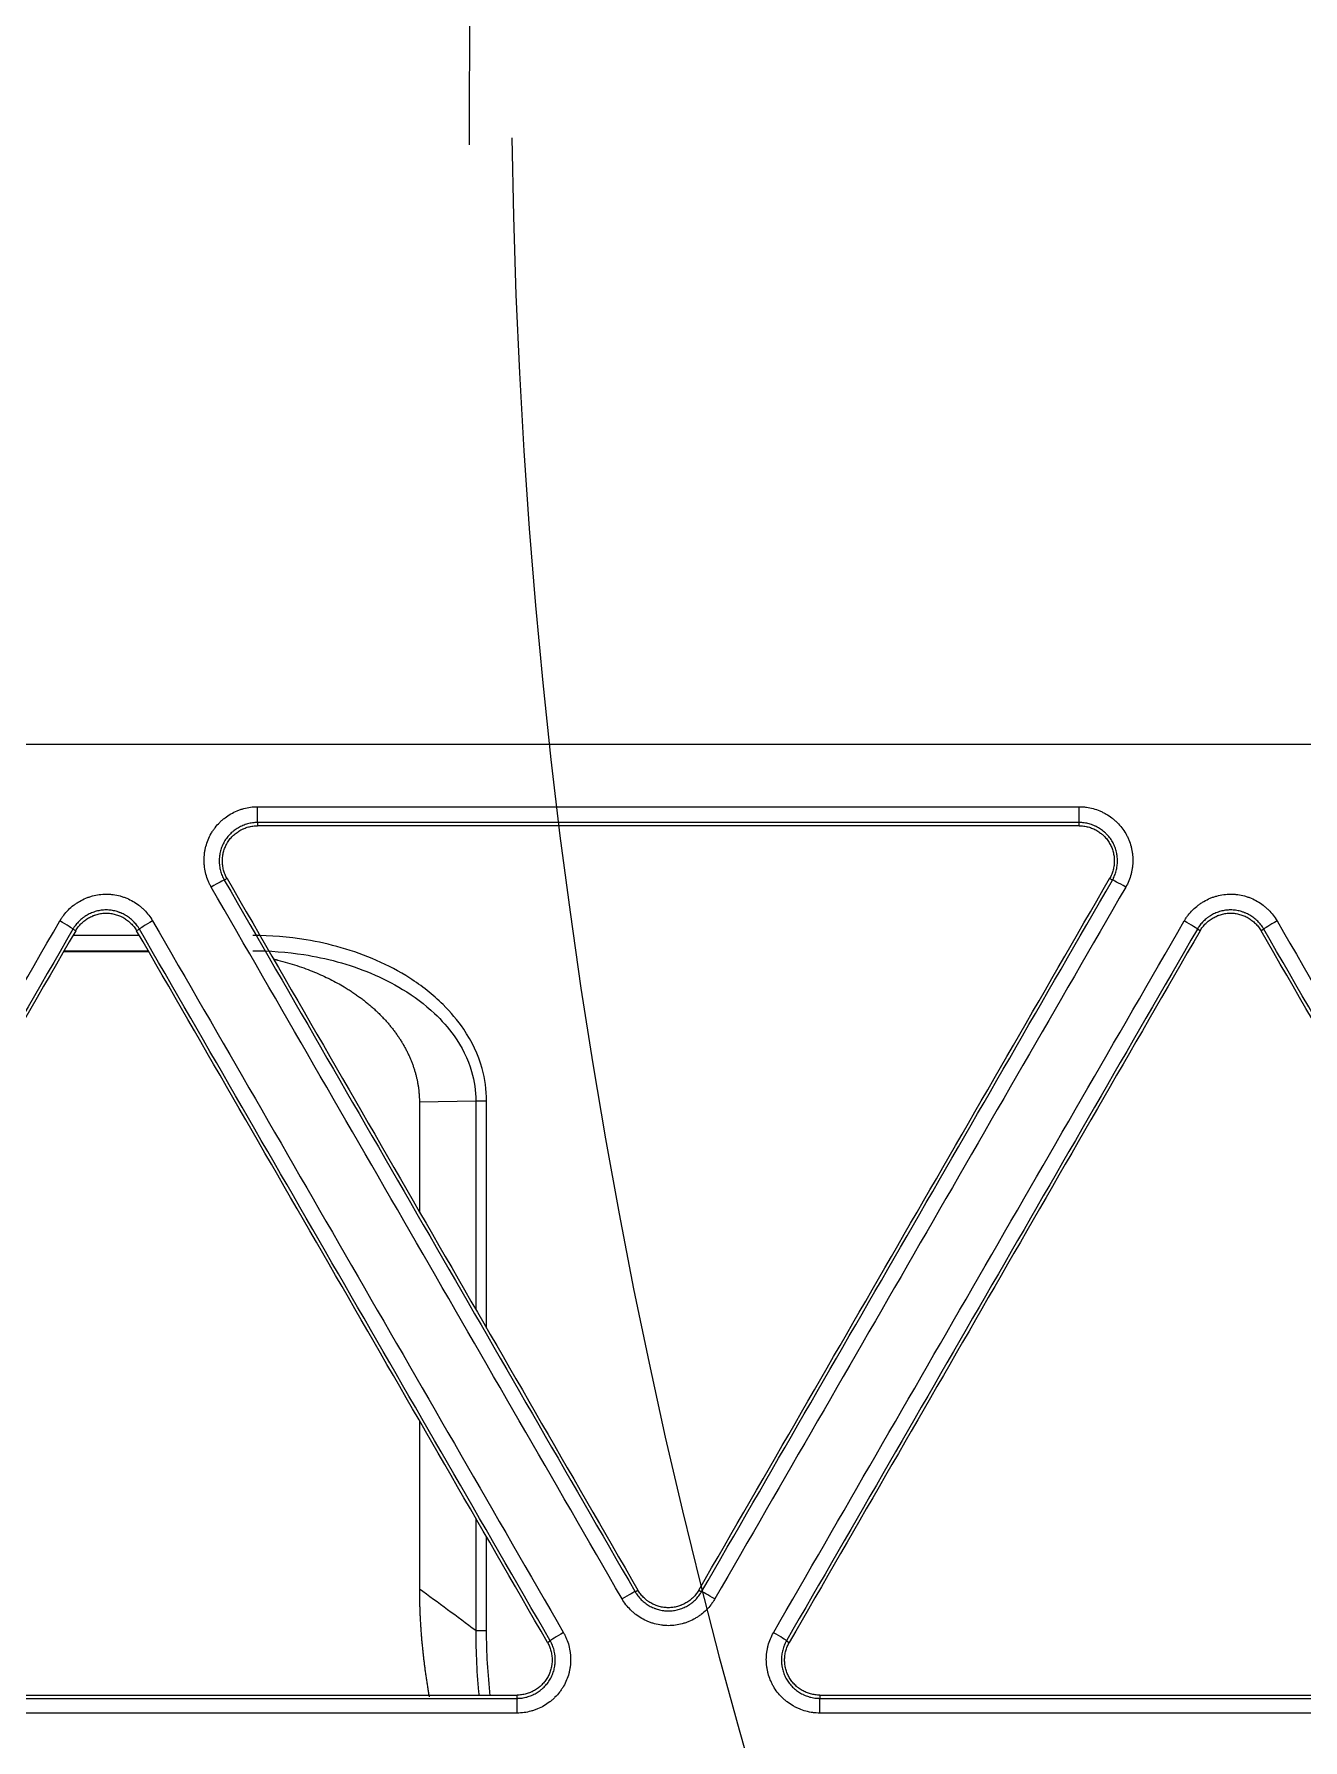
# Model space of a CAD drawing. Header units: inches. Extents: x 405346 to 489838, y -25612 to 14934.
# Drawn here: x 467382 to 467421.5, y 4533.8 to 4586.9 of the extents above; entities that cross this region are included whole.
import ezdxf

# ---------------------------------------------------------------- set-up
doc = ezdxf.new("R2010")
doc.units = ezdxf.units.IN
doc.header["$LTSCALE"] = 200
doc.header["$MEASUREMENT"] = 0
doc.linetypes.add('DH-HID2', pattern=[1.2, 0.8, -0.4])
doc.layers.add('FU-FURM', color=251, linetype='DH-HID2')
doc.layers.add('SS-EQ', color=2, linetype='Continuous', lineweight=20)

# ---------------------------------------------------------------- blocks, each defined once
blk = doc.blocks.new('FLLLL')
at = {"layer": 'FU-FURM'}
blk.add_line((467443.12, 4039.888), (467443.054, 3986.796), dxfattribs=at)
for centre, radius, start, end in [((467638.62, 3989.606), 194.252, 180.76696, 268.64347), ((467631.305, 3983.29), 213.601, 180.767, 268.64329)]:
    blk.add_arc(centre, radius, start, end, dxfattribs=at)
blk = doc.blocks.new('4way무풍')
at = {"layer": 'SS-EQ'}
for p, q in [((144.698, 240.938), (144.698, 240.839)), ((170.273, 240.839), (170.273, 240.938)), ((143.75, 239.197), (143.664, 239.147)), ((171.307, 239.147), (171.221, 239.197)), ((141.019, 237.423), (138.952, 237.423)), ((139.039, 237.572), (138.953, 237.622)), ((141.021, 237.621), (140.935, 237.572)), ((174.036, 237.572), (173.95, 237.622)), ((176.018, 237.621), (175.932, 237.572)), ((138.663, 236.924), (141.305, 236.924)), ((138.679, 236.949), (141.294, 236.949)), ((149.736, 232.244), (151.493, 232.274)), ((149.736, 232.244), (149.736, 228.829)), ((151.493, 232.274), (151.493, 225.787)), ((151.493, 232.274), (151.828, 232.274)), ((151.828, 225.206), (151.828, 232.274)), ((149.736, 222.328), (149.736, 217.084)), ((151.493, 219.285), (151.493, 215.789)), ((151.828, 215.789), (151.828, 218.705)), ((156.451, 216.999), (156.538, 217.049)), ((158.433, 217.049), (158.52, 216.999)), ((151.493, 215.789), (151.828, 215.789)), ((153.722, 215.423), (153.808, 215.473)), ((161.162, 215.473), (161.249, 215.423)), ((152.775, 213.681), (152.775, 213.782)), ((162.197, 213.782), (162.197, 213.681))]:
    blk.add_line(p, q, dxfattribs=at)
for centre, major_axis, ratio, start_param, end_param in [((144.698, 241.412), (0, 0.474), 0.004921, 3.176422, 4.754491), ((170.273, 241.412), (0, 0.474), 0.006387, 3.176646, 4.752552), ((143.254, 238.91), (-0.41, -0.237), 0.033323, 3.176519, 4.687371), ((171.717, 238.91), (-0.41, 0.237), 0.037248, 4.726163, 6.248254), ((138.543, 237.858), (-0.41, 0.237), 0.038208, 3.176525, 4.728868), ((141.431, 237.858), (-0.41, -0.237), 0.033145, 4.687505, 6.24826), ((173.539, 237.858), (-0.41, 0.237), 0.036895, 3.176523, 4.72571), ((176.428, 237.858), (0.41, 0.237), 0.029661, 1.545471, 3.106671), ((156.041, 216.762), (0.41, 0.237), 0.02522, 0.034918, 1.547441), ((158.93, 216.762), (-0.41, 0.237), 0.032705, 4.722211, 6.24826), ((154.219, 215.71), (-0.41, -0.237), 0.025127, 4.689136, 6.248268), ((160.752, 215.71), (-0.41, 0.237), 0.032405, 3.176518, 4.721748), ((152.774, 213.208), (0, 0.474), 0.007704, 4.745196, 6.248278), ((162.196, 213.208), (0, 0.474), 0.008478, 4.744254, 6.248277)]:
    blk.add_ellipse(centre, major_axis=major_axis, ratio=ratio, start_param=start_param, end_param=end_param, dxfattribs=at)
for points, knots in [([(0.032, 346.294), (6.969, 346.294), (13.906, 346.294), (27.78, 346.294), (34.717, 346.294), (55.528, 346.294), (69.403, 346.294), (97.151, 346.294), (111.025, 346.294), (138.774, 346.294), (152.648, 346.294), (180.396, 346.294), (194.27, 346.294), (215.082, 346.294), (222.019, 346.294), (235.893, 346.294), (242.83, 346.293), (253.236, 346.293), (256.704, 346.293), (263.641, 346.293), (267.11, 346.293), (272.313, 346.294), (274.047, 346.294), (276.648, 346.294), (277.516, 346.294), (279.25, 346.293), (280.117, 346.293), (281.418, 346.292), (281.851, 346.292), (282.718, 346.292), (283.152, 346.292), (283.802, 346.293), (284.019, 346.293), (284.453, 346.293), (284.669, 346.294), (285.103, 346.293), (285.32, 346.293), (285.753, 346.29), (285.97, 346.288), (286.62, 346.277), (287.054, 346.265), (287.92, 346.231), (288.353, 346.21), (289.653, 346.132), (290.519, 346.062), (291.818, 345.929), (292.25, 345.88), (292.899, 345.799), (293.116, 345.771), (293.548, 345.712), (294.627, 345.561), (295.697, 345.381), (298.249, 344.897), (299.929, 344.504), (302.417, 343.81), (304.065, 343.312), (305.692, 342.745), (308.116, 341.843), (309.711, 341.171), (311.481, 340.335), (311.677, 340.241), (312.069, 340.051), (312.265, 339.955), (312.851, 339.663), (313.238, 339.464), (314.393, 338.857), (315.91, 338.017), (317.385, 337.118), (318.837, 336.19), (319.553, 335.711), (320.962, 334.724), (322.351, 333.707), (324.369, 332.094), (326.323, 330.393), (327.582, 329.199), (328.355, 328.434), (328.586, 328.204), (328.815, 327.97), (328.968, 327.815), (329.044, 327.736), (329.423, 327.345), (329.723, 327.029), (330.61, 326.072), (331.762, 324.776), (333.399, 322.77), (334.43, 321.391), (335.932, 319.291), (336.873, 317.85), (338.196, 315.627), (339.047, 314.124), (339.838, 312.579), (340.313, 311.601), (340.454, 311.306), (340.593, 311.01), (340.685, 310.812), (340.731, 310.713), (340.958, 310.218), (341.136, 309.82), (341.654, 308.624), (342.309, 307.019), (343.186, 304.582), (343.7, 302.939), (344.419, 300.459), (344.828, 298.787), (345.336, 296.251), (345.487, 295.4), (345.755, 293.69), (345.871, 292.83), (345.994, 291.749), (346.017, 291.532), (346.062, 291.099), (346.083, 290.881), (346.143, 290.23), (346.178, 289.796), (346.239, 288.927), (346.265, 288.492), (346.307, 287.624), (346.324, 287.189), (346.342, 286.538), (346.347, 286.32), (346.354, 285.886), (346.356, 285.669), (346.359, 285.234), (346.359, 285.017), (346.359, 284.582), (346.359, 284.365), (346.359, 283.714), (346.358, 283.279), (346.358, 282.41), (346.358, 281.976), (346.358, 280.672), (346.358, 279.803), (346.359, 278.065), (346.359, 277.196), (346.359, 274.59), (346.359, 272.852), (346.358, 264.162), (346.359, 257.21), (346.359, 236.355), (346.359, 222.452), (346.359, 194.646), (346.359, 180.742), (346.359, 152.936), (346.359, 139.033), (346.359, 111.226), (346.359, 69.516), (346.359, 27.806), (346.359, 0)], [0, 0, 0, 0, 0.03125, 0.03125, 0.0625, 0.0625, 0.125, 0.125, 0.1875, 0.1875, 0.25, 0.25, 0.3125, 0.3125, 0.34375, 0.34375, 0.375, 0.375, 0.390625, 0.390625, 0.40625, 0.40625, 0.414062, 0.414062, 0.417969, 0.417969, 0.421875, 0.421875, 0.423828, 0.423828, 0.425781, 0.425781, 0.426758, 0.426758, 0.427734, 0.427734, 0.428711, 0.428711, 0.429687, 0.429687, 0.431641, 0.431641, 0.433594, 0.433594, 0.4375, 0.4375, 0.439453, 0.439453, 0.44043, 0.44043, 0.441406, 0.445312, 0.445312, 0.453125, 0.453125, 0.457031, 0.460937, 0.460937, 0.46875, 0.46875, 0.469727, 0.469727, 0.470703, 0.470703, 0.472656, 0.472656, 0.476562, 0.480469, 0.480469, 0.484375, 0.484375, 0.488281, 0.492187, 0.496094, 0.5, 0.5, 0.500977, 0.501465, 0.501465, 0.501953, 0.501953, 0.503906, 0.503906, 0.507812, 0.511719, 0.515625, 0.515625, 0.523437, 0.523437, 0.527344, 0.53125, 0.53125, 0.532227, 0.532715, 0.532715, 0.533203, 0.533203, 0.535156, 0.535156, 0.539062, 0.542969, 0.546875, 0.546875, 0.554687, 0.554687, 0.558594, 0.558594, 0.5625, 0.5625, 0.563477, 0.563477, 0.564453, 0.564453, 0.566406, 0.566406, 0.568359, 0.568359, 0.570312, 0.570312, 0.571289, 0.571289, 0.572266, 0.572266, 0.573242, 0.573242, 0.574219, 0.574219, 0.576172, 0.576172, 0.578125, 0.578125, 0.582031, 0.582031, 0.585937, 0.585937, 0.59375, 0.59375, 0.625, 0.625, 0.6875, 0.6875, 0.75, 0.75, 0.8125, 0.8125, 0.875, 1, 1, 1, 1]), ([(345.164, 0), (345.164, 27.72), (345.163, 69.299), (345.162, 110.879), (345.161, 138.598), (345.16, 152.458), (345.159, 180.178), (345.157, 194.038), (345.154, 221.758), (345.152, 235.618), (345.147, 256.407), (345.146, 263.337), (345.145, 272), (345.145, 273.732), (345.144, 276.331), (345.144, 277.197), (345.143, 278.93), (345.142, 279.796), (345.142, 281.095), (345.141, 281.528), (345.141, 282.395), (345.142, 282.828), (345.141, 283.694), (345.141, 284.127), (345.14, 284.777), (345.139, 284.993), (345.136, 285.426), (345.134, 285.643), (345.124, 286.293), (345.113, 286.726), (345.081, 287.592), (345.06, 288.025), (345.009, 288.891), (344.979, 289.324), (344.926, 289.973), (344.898, 290.298), (344.868, 290.622), (344.847, 290.839), (344.836, 290.947), (344.736, 291.92), (344.629, 292.78), (344.379, 294.49), (344.236, 295.34), (343.754, 297.876), (343.361, 299.547), (342.666, 302.024), (342.167, 303.666), (341.312, 306.1), (340.67, 307.703), (340.162, 308.898), (339.901, 309.494), (339.629, 310.086), (339.446, 310.481), (339.353, 310.677), (338.885, 311.657), (338.495, 312.43), (337.684, 313.954), (337.263, 314.706), (336.391, 316.188), (335.94, 316.919), (335.007, 318.359), (334.525, 319.069), (333.532, 320.468), (332.508, 321.846), (330.881, 323.85), (329.736, 325.143), (328.853, 326.097), (328.555, 326.413), (328.177, 326.804), (328.101, 326.882), (327.949, 327.037), (327.721, 327.27), (327.491, 327.5), (326.721, 328.264), (325.466, 329.454), (323.518, 331.149), (321.504, 332.755), (320.119, 333.766), (318.711, 334.748), (317.997, 335.224), (316.546, 336.146), (315.81, 336.592), (314.315, 337.454), (313.557, 337.87), (312.595, 338.371), (312.305, 338.52), (312.014, 338.666), (311.82, 338.764), (311.722, 338.812), (311.235, 339.053), (310.844, 339.24), (309.666, 339.79), (308.875, 340.138), (307.283, 340.799), (305.68, 341.425), (303.244, 342.257), (301.598, 342.742), (299.114, 343.417), (297.436, 343.796), (294.888, 344.258), (294.033, 344.394), (292.957, 344.542), (292.742, 344.57), (292.31, 344.625), (291.663, 344.703), (291.015, 344.771), (289.72, 344.892), (288.856, 344.953), (287.56, 345.018), (287.128, 345.036), (286.48, 345.054), (286.264, 345.059), (285.832, 345.066), (285.615, 345.069), (285.183, 345.072), (284.967, 345.073), (284.535, 345.074), (284.318, 345.075), (283.67, 345.075), (283.237, 345.076), (282.589, 345.076), (282.373, 345.076), (281.94, 345.076), (281.724, 345.076), (281.076, 345.076), (280.643, 345.076), (279.346, 345.077), (278.481, 345.077), (276.752, 345.078), (275.887, 345.078), (273.293, 345.079), (271.563, 345.079), (262.916, 345.08), (255.998, 345.082), (242.162, 345.085), (235.244, 345.086), (221.408, 345.088), (214.49, 345.089), (193.736, 345.092), (179.9, 345.093), (152.228, 345.095), (138.392, 345.096), (110.72, 345.097), (96.884, 345.097), (69.212, 345.098), (55.376, 345.098), (34.622, 345.098), (27.704, 345.099), (13.868, 345.099), (6.95, 345.099), (0.032, 345.099)], [0, 0, 0, 0, 0.125, 0.1875, 0.1875, 0.25, 0.25, 0.3125, 0.3125, 0.375, 0.375, 0.40625, 0.40625, 0.414063, 0.414063, 0.417969, 0.417969, 0.421875, 0.421875, 0.423828, 0.423828, 0.425781, 0.425781, 0.427734, 0.427734, 0.428711, 0.428711, 0.429688, 0.429688, 0.431641, 0.431641, 0.433594, 0.433594, 0.435547, 0.435547, 0.436523, 0.437012, 0.437012, 0.4375, 0.4375, 0.441406, 0.441406, 0.445313, 0.445313, 0.453125, 0.453125, 0.457031, 0.460938, 0.464844, 0.464844, 0.466797, 0.467773, 0.467773, 0.46875, 0.46875, 0.472656, 0.472656, 0.476563, 0.476563, 0.480469, 0.480469, 0.484375, 0.484375, 0.488281, 0.492188, 0.496094, 0.496094, 0.498047, 0.498047, 0.498535, 0.498535, 0.499023, 0.5, 0.5, 0.503906, 0.507813, 0.511719, 0.515625, 0.515625, 0.519531, 0.519531, 0.523438, 0.523438, 0.527344, 0.527344, 0.52832, 0.528809, 0.528809, 0.529297, 0.529297, 0.53125, 0.53125, 0.535156, 0.535156, 0.539063, 0.542969, 0.546875, 0.546875, 0.554688, 0.554688, 0.558594, 0.558594, 0.55957, 0.55957, 0.560547, 0.5625, 0.5625, 0.566406, 0.566406, 0.568359, 0.568359, 0.569336, 0.569336, 0.570313, 0.570313, 0.571289, 0.571289, 0.572266, 0.572266, 0.574219, 0.574219, 0.575195, 0.575195, 0.576172, 0.576172, 0.578125, 0.578125, 0.582031, 0.582031, 0.585938, 0.585938, 0.59375, 0.59375, 0.625, 0.625, 0.65625, 0.65625, 0.6875, 0.6875, 0.75, 0.75, 0.8125, 0.8125, 0.875, 0.875, 0.9375, 0.9375, 0.96875, 0.96875, 1, 1, 1, 1]), ([(182.757, 243.372), (175.142, 243.372), (167.527, 243.372), (152.298, 243.372), (144.683, 243.372), (129.453, 243.372), (121.839, 243.372), (110.416, 243.372), (106.609, 243.372), (98.994, 243.372), (95.186, 243.372), (83.764, 243.372), (76.149, 243.372), (60.919, 243.372), (53.305, 243.372), (41.882, 243.372), (38.075, 243.372), (30.46, 243.372), (26.652, 243.372), (19.038, 243.372), (15.23, 243.372), (7.615, 243.372), (3.808, 243.372), (0, 243.372)], [0, 0, 0, 0, 0.125, 0.125, 0.25, 0.25, 0.375, 0.375, 0.4375, 0.4375, 0.5, 0.5, 0.625, 0.625, 0.75, 0.75, 0.8125, 0.8125, 0.875, 0.875, 0.9375, 0.9375, 1, 1, 1, 1]), ([(143.256, 238.929), (143.238, 238.961), (143.221, 238.994), (143.188, 239.06), (143.173, 239.093), (143.132, 239.194), (143.086, 239.331), (143.058, 239.474), (143.047, 239.564), (143.045, 239.583), (143.041, 239.619), (143.037, 239.674), (143.035, 239.728), (143.035, 239.837), (143.04, 239.909), (143.054, 240.017), (143.06, 240.053), (143.07, 240.107), (143.074, 240.125), (143.082, 240.16), (143.086, 240.178), (143.11, 240.266), (143.156, 240.404), (143.219, 240.534), (143.274, 240.629), (143.294, 240.66), (143.334, 240.721), (143.356, 240.75), (143.422, 240.836), (143.47, 240.89), (143.547, 240.967), (143.574, 240.992), (143.615, 241.028), (143.629, 241.039), (143.657, 241.063), (143.672, 241.074), (143.744, 241.13), (143.865, 241.21), (143.995, 241.274), (144.079, 241.31), (144.096, 241.316), (144.13, 241.329), (144.148, 241.336), (144.2, 241.353), (144.235, 241.364), (144.34, 241.393), (144.411, 241.407), (144.554, 241.426), (144.627, 241.431), (144.7, 241.431)], [0, 0, 0, 0, 0.03125, 0.03125, 0.0625, 0.0625, 0.125, 0.1875, 0.1875, 0.203125, 0.203125, 0.21875, 0.25, 0.25, 0.3125, 0.3125, 0.34375, 0.34375, 0.359375, 0.359375, 0.375, 0.375, 0.4375, 0.5, 0.5, 0.53125, 0.53125, 0.5625, 0.5625, 0.625, 0.625, 0.65625, 0.65625, 0.671875, 0.671875, 0.6875, 0.6875, 0.75, 0.8125, 0.8125, 0.828125, 0.828125, 0.84375, 0.84375, 0.875, 0.875, 0.9375, 0.9375, 1, 1, 1, 1]), ([(170.276, 241.431), (170.313, 241.431), (170.349, 241.429), (170.423, 241.424), (170.459, 241.421), (170.567, 241.406), (170.709, 241.377), (170.846, 241.33), (170.931, 241.294), (170.948, 241.287), (170.981, 241.272), (171.03, 241.248), (171.078, 241.222), (171.172, 241.168), (171.233, 241.128), (171.319, 241.061), (171.348, 241.038), (171.389, 241.002), (171.403, 240.99), (171.429, 240.965), (171.443, 240.952), (171.507, 240.888), (171.603, 240.78), (171.684, 240.659), (171.739, 240.564), (171.756, 240.532), (171.788, 240.466), (171.803, 240.433), (171.844, 240.332), (171.867, 240.264), (171.895, 240.159), (171.903, 240.123), (171.914, 240.07), (171.917, 240.052), (171.923, 240.016), (171.925, 239.997), (171.937, 239.907), (171.946, 239.762), (171.937, 239.617), (171.925, 239.527), (171.923, 239.509), (171.917, 239.473), (171.913, 239.455), (171.903, 239.401), (171.895, 239.365), (171.867, 239.26), (171.844, 239.191), (171.789, 239.057), (171.757, 238.992), (171.72, 238.928)], [0, 0, 0, 0, 0.03125, 0.03125, 0.0625, 0.0625, 0.125, 0.1875, 0.1875, 0.203125, 0.203125, 0.21875, 0.25, 0.25, 0.3125, 0.3125, 0.34375, 0.34375, 0.359375, 0.359375, 0.375, 0.375, 0.4375, 0.5, 0.5, 0.53125, 0.53125, 0.5625, 0.5625, 0.625, 0.625, 0.65625, 0.65625, 0.671875, 0.671875, 0.6875, 0.6875, 0.75, 0.8125, 0.8125, 0.828125, 0.828125, 0.84375, 0.84375, 0.875, 0.875, 0.9375, 0.9375, 1, 1, 1, 1]), ([(144.698, 240.938), (144.695, 240.938), (144.692, 240.938), (144.685, 240.938), (144.675, 240.938), (144.652, 240.937), (144.607, 240.935), (144.568, 240.931), (144.491, 240.92), (144.44, 240.91), (144.365, 240.889), (144.34, 240.882), (144.29, 240.865), (144.266, 240.855), (144.193, 240.825), (144.1, 240.779), (144.014, 240.721), (143.962, 240.682), (143.951, 240.673), (143.931, 240.657), (143.901, 240.632), (143.873, 240.605), (143.817, 240.55), (143.783, 240.512), (143.735, 240.45), (143.72, 240.429), (143.691, 240.386), (143.677, 240.363), (143.638, 240.296), (143.592, 240.202), (143.559, 240.104), (143.54, 240.028), (143.534, 240.003), (143.524, 239.951), (143.52, 239.926), (143.51, 239.848), (143.506, 239.797), (143.506, 239.719), (143.507, 239.693), (143.51, 239.654), (143.511, 239.641), (143.513, 239.615), (143.515, 239.602), (143.523, 239.537), (143.543, 239.435), (143.575, 239.336), (143.604, 239.264), (143.615, 239.24), (143.632, 239.205), (143.638, 239.193), (143.648, 239.176), (143.652, 239.167), (143.657, 239.159), (143.66, 239.153), (143.662, 239.15), (143.664, 239.147)], [0, 0, 0, 0, 0.003906, 0.003906, 0.007813, 0.015625, 0.03125, 0.0625, 0.0625, 0.125, 0.125, 0.15625, 0.15625, 0.1875, 0.1875, 0.25, 0.3125, 0.3125, 0.328125, 0.328125, 0.34375, 0.375, 0.375, 0.4375, 0.4375, 0.46875, 0.46875, 0.5, 0.5, 0.5625, 0.625, 0.625, 0.65625, 0.65625, 0.6875, 0.6875, 0.75, 0.75, 0.78125, 0.78125, 0.796875, 0.796875, 0.8125, 0.8125, 0.875, 0.9375, 0.9375, 0.96875, 0.96875, 0.984375, 0.984375, 0.992188, 0.996094, 0.996094, 1, 1, 1, 1]), ([(143.75, 239.197), (143.726, 239.239), (143.705, 239.282), (143.67, 239.37), (143.655, 239.415), (143.636, 239.484), (143.631, 239.507), (143.622, 239.555), (143.618, 239.578), (143.609, 239.649), (143.603, 239.744), (143.609, 239.839), (143.617, 239.899), (143.618, 239.911), (143.622, 239.935), (143.628, 239.97), (143.636, 240.005), (143.654, 240.074), (143.669, 240.119), (143.696, 240.185), (143.706, 240.206), (143.727, 240.249), (143.738, 240.271), (143.774, 240.333), (143.827, 240.412), (143.89, 240.483), (143.941, 240.534), (143.959, 240.55), (143.995, 240.581), (144.014, 240.597), (144.071, 240.64), (144.11, 240.666), (144.172, 240.702), (144.203, 240.719), (144.236, 240.734), (144.258, 240.744), (144.269, 240.749), (144.324, 240.772), (144.414, 240.803), (144.507, 240.823), (144.578, 240.832), (144.602, 240.835), (144.65, 240.838), (144.674, 240.839), (144.698, 240.839)], [0, 0, 0, 0, 0.0625, 0.0625, 0.125, 0.125, 0.15625, 0.15625, 0.1875, 0.1875, 0.25, 0.3125, 0.3125, 0.328125, 0.328125, 0.34375, 0.375, 0.375, 0.4375, 0.4375, 0.46875, 0.46875, 0.5, 0.5, 0.5625, 0.625, 0.625, 0.65625, 0.65625, 0.6875, 0.6875, 0.75, 0.75, 0.78125, 0.796875, 0.796875, 0.8125, 0.8125, 0.875, 0.9375, 0.9375, 0.96875, 0.96875, 1, 1, 1, 1]), ([(171.307, 239.147), (171.309, 239.15), (171.311, 239.153), (171.314, 239.159), (171.319, 239.167), (171.33, 239.187), (171.35, 239.228), (171.366, 239.263), (171.396, 239.335), (171.412, 239.384), (171.432, 239.46), (171.437, 239.485), (171.447, 239.537), (171.452, 239.563), (171.461, 239.64), (171.468, 239.744), (171.461, 239.847), (171.453, 239.912), (171.451, 239.925), (171.447, 239.951), (171.44, 239.99), (171.432, 240.028), (171.412, 240.103), (171.396, 240.152), (171.366, 240.224), (171.356, 240.248), (171.333, 240.294), (171.32, 240.318), (171.281, 240.386), (171.252, 240.429), (171.189, 240.511), (171.154, 240.549), (171.108, 240.595), (171.099, 240.604), (171.079, 240.622), (171.07, 240.631), (171.04, 240.657), (171.02, 240.673), (170.958, 240.72), (170.915, 240.749), (170.847, 240.788), (170.813, 240.807), (170.777, 240.824), (170.754, 240.834), (170.742, 240.84), (170.681, 240.865), (170.583, 240.899), (170.481, 240.92), (170.404, 240.931), (170.378, 240.933), (170.339, 240.936), (170.325, 240.937), (170.306, 240.938), (170.296, 240.938), (170.286, 240.938), (170.28, 240.938), (170.276, 240.938), (170.273, 240.938)], [0, 0, 0, 0, 0.003906, 0.003906, 0.007813, 0.015625, 0.03125, 0.0625, 0.0625, 0.125, 0.125, 0.15625, 0.15625, 0.1875, 0.1875, 0.25, 0.3125, 0.3125, 0.328125, 0.328125, 0.34375, 0.375, 0.375, 0.4375, 0.4375, 0.46875, 0.46875, 0.5, 0.5, 0.5625, 0.5625, 0.625, 0.625, 0.640625, 0.640625, 0.65625, 0.65625, 0.6875, 0.6875, 0.75, 0.75, 0.78125, 0.796875, 0.796875, 0.8125, 0.8125, 0.875, 0.9375, 0.9375, 0.96875, 0.96875, 0.984375, 0.984375, 0.992187, 0.996094, 0.996094, 1, 1, 1, 1]), ([(170.273, 240.839), (170.321, 240.839), (170.369, 240.836), (170.463, 240.823), (170.509, 240.813), (170.578, 240.794), (170.601, 240.787), (170.647, 240.771), (170.669, 240.763), (170.735, 240.735), (170.82, 240.693), (170.9, 240.64), (170.948, 240.604), (170.957, 240.596), (170.976, 240.581), (171.003, 240.558), (171.029, 240.534), (171.08, 240.484), (171.112, 240.448), (171.155, 240.392), (171.169, 240.373), (171.196, 240.333), (171.209, 240.312), (171.245, 240.25), (171.287, 240.165), (171.317, 240.074), (171.335, 240.005), (171.34, 239.981), (171.349, 239.934), (171.353, 239.911), (171.362, 239.84), (171.365, 239.793), (171.365, 239.721), (171.364, 239.697), (171.361, 239.65), (171.359, 239.626), (171.35, 239.554), (171.332, 239.461), (171.302, 239.371), (171.266, 239.283), (171.245, 239.239), (171.221, 239.197)], [0, 0, 0, 0, 0.0625, 0.0625, 0.125, 0.125, 0.15625, 0.15625, 0.1875, 0.1875, 0.25, 0.3125, 0.3125, 0.328125, 0.328125, 0.34375, 0.375, 0.375, 0.4375, 0.4375, 0.46875, 0.46875, 0.5, 0.5, 0.5625, 0.625, 0.625, 0.65625, 0.65625, 0.6875, 0.6875, 0.75, 0.75, 0.78125, 0.78125, 0.8125, 0.8125, 0.875, 0.9375, 0.9375, 1, 1, 1, 1]), ([(156.045, 216.778), (153.913, 220.47), (151.781, 224.162), (147.519, 231.546), (145.387, 235.238), (143.256, 238.929)], [0, 0, 0, 0, 0.5, 0.5, 1, 1, 1, 1]), ([(143.664, 239.147), (145.795, 235.456), (147.926, 231.765), (152.188, 224.382), (154.32, 220.691), (156.451, 216.999)], [0, 0, 0, 0, 0.5, 0.5, 1, 1, 1, 1]), ([(143.75, 239.197), (145.881, 235.506), (148.013, 231.815), (152.275, 224.432), (154.406, 220.741), (156.538, 217.049)], [0, 0, 0, 0, 0.5, 0.5, 1, 1, 1, 1]), ([(138.545, 237.877), (138.563, 237.909), (138.583, 237.94), (138.624, 238.001), (138.645, 238.031), (138.712, 238.117), (138.808, 238.225), (138.917, 238.32), (138.99, 238.376), (139.005, 238.387), (139.035, 238.408), (139.08, 238.439), (139.126, 238.468), (139.22, 238.522), (139.285, 238.554), (139.386, 238.596), (139.42, 238.609), (139.472, 238.627), (139.489, 238.633), (139.524, 238.644), (139.542, 238.649), (139.63, 238.673), (139.772, 238.701), (139.916, 238.711), (140.026, 238.711), (140.063, 238.71), (140.136, 238.705), (140.172, 238.701), (140.28, 238.687), (140.351, 238.672), (140.455, 238.644), (140.49, 238.633), (140.542, 238.615), (140.559, 238.609), (140.593, 238.596), (140.61, 238.589), (140.695, 238.554), (140.825, 238.49), (140.946, 238.409), (141.018, 238.354), (141.032, 238.343), (141.061, 238.32), (141.075, 238.308), (141.116, 238.272), (141.143, 238.247), (141.22, 238.17), (141.268, 238.116), (141.356, 238.001), (141.397, 237.941), (141.434, 237.877)], [0, 0, 0, 0, 0.03125, 0.03125, 0.0625, 0.0625, 0.125, 0.1875, 0.1875, 0.203125, 0.203125, 0.21875, 0.25, 0.25, 0.3125, 0.3125, 0.34375, 0.34375, 0.359375, 0.359375, 0.375, 0.375, 0.4375, 0.5, 0.5, 0.53125, 0.53125, 0.5625, 0.5625, 0.625, 0.625, 0.65625, 0.65625, 0.671875, 0.671875, 0.6875, 0.6875, 0.75, 0.8125, 0.8125, 0.828125, 0.828125, 0.84375, 0.84375, 0.875, 0.875, 0.9375, 0.9375, 1, 1, 1, 1]), ([(173.543, 237.876), (173.561, 237.908), (173.581, 237.939), (173.621, 238), (173.643, 238.029), (173.71, 238.116), (173.806, 238.224), (173.915, 238.319), (173.988, 238.375), (174.003, 238.386), (174.032, 238.407), (174.077, 238.438), (174.124, 238.467), (174.218, 238.521), (174.283, 238.553), (174.383, 238.595), (174.417, 238.608), (174.469, 238.626), (174.487, 238.632), (174.522, 238.642), (174.539, 238.647), (174.627, 238.671), (174.769, 238.7), (174.914, 238.71), (175.024, 238.71), (175.061, 238.709), (175.133, 238.704), (175.17, 238.7), (175.277, 238.686), (175.348, 238.671), (175.453, 238.643), (175.488, 238.632), (175.54, 238.614), (175.557, 238.608), (175.591, 238.595), (175.608, 238.588), (175.692, 238.553), (175.823, 238.488), (175.943, 238.408), (176.016, 238.353), (176.03, 238.341), (176.058, 238.318), (176.072, 238.306), (176.114, 238.27), (176.14, 238.246), (176.218, 238.169), (176.266, 238.114), (176.354, 238), (176.395, 237.94), (176.432, 237.876)], [0, 0, 0, 0, 0.03125, 0.03125, 0.0625, 0.0625, 0.125, 0.1875, 0.1875, 0.203125, 0.203125, 0.21875, 0.25, 0.25, 0.3125, 0.3125, 0.34375, 0.34375, 0.359375, 0.359375, 0.375, 0.375, 0.4375, 0.5, 0.5, 0.53125, 0.53125, 0.5625, 0.5625, 0.625, 0.625, 0.65625, 0.65625, 0.671875, 0.671875, 0.6875, 0.6875, 0.75, 0.8125, 0.8125, 0.828125, 0.828125, 0.84375, 0.84375, 0.875, 0.875, 0.9375, 0.9375, 1, 1, 1, 1]), ([(141.021, 237.621), (141.019, 237.624), (141.018, 237.627), (141.014, 237.633), (141.009, 237.641), (140.997, 237.661), (140.973, 237.699), (140.95, 237.73), (140.902, 237.792), (140.868, 237.831), (140.812, 237.885), (140.793, 237.903), (140.754, 237.938), (140.733, 237.954), (140.671, 238.001), (140.585, 238.059), (140.492, 238.105), (140.431, 238.13), (140.419, 238.135), (140.395, 238.145), (140.358, 238.158), (140.32, 238.169), (140.245, 238.19), (140.195, 238.2), (140.118, 238.211), (140.092, 238.214), (140.04, 238.217), (140.013, 238.218), (139.935, 238.218), (139.883, 238.214), (139.78, 238.2), (139.73, 238.19), (139.654, 238.169), (139.629, 238.162), (139.58, 238.144), (139.555, 238.135), (139.483, 238.105), (139.437, 238.082), (139.369, 238.043), (139.336, 238.023), (139.304, 238.001), (139.283, 237.985), (139.272, 237.978), (139.22, 237.938), (139.142, 237.87), (139.073, 237.793), (139.025, 237.731), (139.01, 237.71), (138.988, 237.677), (138.98, 237.666), (138.97, 237.65), (138.965, 237.641), (138.96, 237.633), (138.956, 237.627), (138.955, 237.624), (138.953, 237.622)], [0, 0, 0, 0, 0.003906, 0.003906, 0.007813, 0.015625, 0.03125, 0.0625, 0.0625, 0.125, 0.125, 0.15625, 0.15625, 0.1875, 0.1875, 0.25, 0.3125, 0.3125, 0.328125, 0.328125, 0.34375, 0.375, 0.375, 0.4375, 0.4375, 0.46875, 0.46875, 0.5, 0.5, 0.5625, 0.5625, 0.625, 0.625, 0.65625, 0.65625, 0.6875, 0.6875, 0.75, 0.75, 0.78125, 0.796875, 0.796875, 0.8125, 0.8125, 0.875, 0.9375, 0.9375, 0.96875, 0.96875, 0.984375, 0.984375, 0.992188, 0.996094, 0.996094, 1, 1, 1, 1]), ([(139.039, 237.572), (139.064, 237.614), (139.09, 237.653), (139.148, 237.728), (139.18, 237.764), (139.231, 237.814), (139.248, 237.83), (139.285, 237.862), (139.303, 237.877), (139.36, 237.92), (139.439, 237.973), (139.525, 238.015), (139.58, 238.038), (139.591, 238.043), (139.614, 238.051), (139.647, 238.064), (139.682, 238.074), (139.75, 238.093), (139.797, 238.103), (139.867, 238.112), (139.891, 238.115), (139.939, 238.118), (139.963, 238.119), (140.035, 238.119), (140.13, 238.112), (140.223, 238.093), (140.292, 238.075), (140.315, 238.067), (140.361, 238.052), (140.383, 238.043), (140.449, 238.016), (140.492, 237.995), (140.553, 237.959), (140.574, 237.946), (140.614, 237.92), (140.633, 237.906), (140.69, 237.862), (140.762, 237.8), (140.825, 237.729), (140.884, 237.654), (140.911, 237.614), (140.935, 237.572)], [0, 0, 0, 0, 0.0625, 0.0625, 0.125, 0.125, 0.15625, 0.15625, 0.1875, 0.1875, 0.25, 0.3125, 0.3125, 0.328125, 0.328125, 0.34375, 0.375, 0.375, 0.4375, 0.4375, 0.46875, 0.46875, 0.5, 0.5, 0.5625, 0.625, 0.625, 0.65625, 0.65625, 0.6875, 0.6875, 0.75, 0.75, 0.78125, 0.78125, 0.8125, 0.8125, 0.875, 0.9375, 0.9375, 1, 1, 1, 1]), ([(141.434, 237.877), (143.565, 234.186), (145.696, 230.494), (149.959, 223.11), (152.091, 219.418), (154.222, 215.725)], [0, 0, 0, 0, 0.5, 0.5, 1, 1, 1, 1]), ([(176.018, 237.621), (176.016, 237.624), (176.014, 237.627), (176.011, 237.633), (176.006, 237.641), (175.994, 237.661), (175.969, 237.699), (175.947, 237.731), (175.899, 237.792), (175.865, 237.831), (175.809, 237.886), (175.79, 237.903), (175.75, 237.938), (175.73, 237.954), (175.668, 238.002), (175.582, 238.059), (175.488, 238.105), (175.428, 238.13), (175.416, 238.135), (175.391, 238.145), (175.354, 238.158), (175.317, 238.169), (175.242, 238.19), (175.191, 238.2), (175.114, 238.211), (175.088, 238.214), (175.036, 238.217), (175.01, 238.218), (174.932, 238.218), (174.88, 238.215), (174.777, 238.201), (174.726, 238.19), (174.651, 238.169), (174.626, 238.162), (174.576, 238.145), (174.552, 238.135), (174.48, 238.105), (174.434, 238.082), (174.366, 238.043), (174.333, 238.023), (174.301, 238.001), (174.279, 237.985), (174.269, 237.978), (174.217, 237.938), (174.138, 237.87), (174.069, 237.793), (174.022, 237.731), (174.006, 237.71), (173.984, 237.677), (173.977, 237.666), (173.967, 237.65), (173.962, 237.641), (173.957, 237.633), (173.953, 237.627), (173.952, 237.624), (173.95, 237.622)], [0, 0, 0, 0, 0.003906, 0.003906, 0.007812, 0.015625, 0.03125, 0.0625, 0.0625, 0.125, 0.125, 0.15625, 0.15625, 0.1875, 0.1875, 0.25, 0.3125, 0.3125, 0.328125, 0.328125, 0.34375, 0.375, 0.375, 0.4375, 0.4375, 0.46875, 0.46875, 0.5, 0.5, 0.5625, 0.5625, 0.625, 0.625, 0.65625, 0.65625, 0.6875, 0.6875, 0.75, 0.75, 0.78125, 0.796875, 0.796875, 0.8125, 0.8125, 0.875, 0.9375, 0.9375, 0.96875, 0.96875, 0.984375, 0.984375, 0.992187, 0.996094, 0.996094, 1, 1, 1, 1]), ([(174.036, 237.572), (174.06, 237.614), (174.087, 237.653), (174.145, 237.728), (174.177, 237.764), (174.227, 237.814), (174.245, 237.83), (174.281, 237.862), (174.3, 237.877), (174.357, 237.92), (174.436, 237.973), (174.522, 238.015), (174.577, 238.038), (174.588, 238.043), (174.611, 238.051), (174.644, 238.064), (174.678, 238.074), (174.747, 238.093), (174.794, 238.103), (174.864, 238.112), (174.888, 238.115), (174.936, 238.118), (174.96, 238.119), (175.032, 238.119), (175.127, 238.113), (175.22, 238.093), (175.289, 238.075), (175.312, 238.067), (175.357, 238.052), (175.38, 238.043), (175.446, 238.016), (175.488, 237.995), (175.55, 237.959), (175.57, 237.946), (175.61, 237.92), (175.63, 237.906), (175.687, 237.862), (175.759, 237.8), (175.822, 237.729), (175.881, 237.654), (175.908, 237.614), (175.932, 237.572)], [0, 0, 0, 0, 0.0625, 0.0625, 0.125, 0.125, 0.15625, 0.15625, 0.1875, 0.1875, 0.25, 0.3125, 0.3125, 0.328125, 0.328125, 0.34375, 0.375, 0.375, 0.4375, 0.4375, 0.46875, 0.46875, 0.5, 0.5, 0.5625, 0.625, 0.625, 0.65625, 0.65625, 0.6875, 0.6875, 0.75, 0.75, 0.78125, 0.78125, 0.8125, 0.8125, 0.875, 0.9375, 0.9375, 1, 1, 1, 1]), ([(176.432, 237.876), (178.563, 234.184), (180.694, 230.492), (183.092, 226.338), (183.359, 225.877), (183.892, 224.954), (184.158, 224.492), (184.958, 223.108), (185.491, 222.185), (187.09, 219.415), (188.156, 217.569), (189.222, 215.723)], [0, 0, 0, 0, 0.5, 0.5, 0.5625, 0.5625, 0.625, 0.625, 0.75, 0.75, 1, 1, 1, 1]), ([(153.722, 215.423), (151.591, 219.115), (149.459, 222.807), (145.197, 230.19), (143.066, 233.881), (140.935, 237.572)], [0, 0, 0, 0, 0.5, 0.5, 1, 1, 1, 1]), ([(153.808, 215.473), (151.677, 219.165), (149.546, 222.857), (145.283, 230.239), (143.152, 233.931), (141.021, 237.621)], [0, 0, 0, 0, 0.5, 0.5, 1, 1, 1, 1]), ([(151.828, 232.274), (151.828, 232.615), (151.717, 233.407), (151.221, 234.435), (150.425, 235.377), (149.19, 236.342), (147.708, 236.975), (146.037, 237.349), (145.106, 237.423), (144.548, 237.423)], [0, 0, 0, 0, 0.103822, 0.24154, 0.343528, 0.478273, 0.716234, 0.829832, 1, 1, 1, 1]), ([(188.719, 215.424), (187.653, 217.269), (186.588, 219.115), (184.989, 221.884), (184.456, 222.807), (183.657, 224.191), (183.391, 224.653), (182.858, 225.576), (180.46, 229.728), (178.063, 233.881), (175.932, 237.572)], [0, 0, 0, 0, 0.25, 0.25, 0.375, 0.375, 0.4375, 0.4375, 0.5, 1, 1, 1, 1]), ([(188.805, 215.473), (187.739, 217.319), (186.674, 219.165), (185.075, 221.934), (184.542, 222.857), (183.743, 224.241), (183.477, 224.702), (182.944, 225.625), (182.677, 226.087), (180.28, 230.239), (178.149, 233.931), (176.018, 237.621)], [0, 0, 0, 0, 0.25, 0.25, 0.375, 0.375, 0.4375, 0.4375, 0.5, 0.5, 1, 1, 1, 1]), ([(144.548, 236.949), (145.08, 236.95), (145.969, 236.883), (147.564, 236.545), (148.978, 235.97), (150.156, 235.094), (150.915, 234.238), (151.388, 233.304), (151.493, 232.584), (151.493, 232.274)], [0, 0, 0, 0, 0.170168, 0.283766, 0.521727, 0.656472, 0.75846, 0.896178, 1, 1, 1, 1]), ([(145.212, 236.686), (145.213, 236.686), (145.222, 236.684), (145.239, 236.68), (145.263, 236.674), (145.286, 236.668), (145.309, 236.663), (145.426, 236.634), (145.633, 236.578), (145.924, 236.488), (146.201, 236.391), (146.466, 236.288), (146.717, 236.178), (146.956, 236.064), (147.181, 235.946), (147.346, 235.852), (147.457, 235.784), (147.518, 235.746), (147.579, 235.708), (147.638, 235.669), (147.697, 235.63), (147.755, 235.59), (147.812, 235.55), (147.868, 235.509), (147.924, 235.468), (147.978, 235.427), (148.032, 235.385), (148.085, 235.342), (148.138, 235.3), (148.189, 235.257), (148.24, 235.213), (148.289, 235.17), (148.338, 235.126), (148.386, 235.081), (148.433, 235.036), (148.48, 234.991), (148.525, 234.946), (148.57, 234.9), (148.614, 234.854), (148.657, 234.808), (148.699, 234.761), (148.741, 234.714), (148.781, 234.667), (148.821, 234.62), (148.86, 234.572), (148.898, 234.524), (148.935, 234.476), (148.971, 234.428), (149.007, 234.379), (149.041, 234.33), (149.075, 234.281), (149.108, 234.232), (149.14, 234.183), (149.171, 234.133), (149.202, 234.083), (149.231, 234.034), (149.26, 233.984), (149.288, 233.933), (149.315, 233.883), (149.341, 233.833), (149.366, 233.782), (149.391, 233.731), (149.414, 233.681), (149.437, 233.63), (149.459, 233.579), (149.48, 233.528), (149.5, 233.476), (149.52, 233.425), (149.538, 233.374), (149.556, 233.323), (149.573, 233.271), (149.589, 233.22), (149.604, 233.168), (149.619, 233.117), (149.632, 233.065), (149.645, 233.014), (149.657, 232.962), (149.668, 232.911), (149.678, 232.859), (149.687, 232.808), (149.696, 232.756), (149.704, 232.705), (149.711, 232.653), (149.717, 232.602), (149.722, 232.55), (149.726, 232.499), (149.73, 232.448), (149.733, 232.397), (149.735, 232.346), (149.736, 232.295), (149.736, 232.261), (149.736, 232.244)], [0, 0, 0, 0, 0.000554, 0.004166, 0.007731, 0.011249, 0.014719, 0.018142, 0.064154, 0.108687, 0.151747, 0.193341, 0.233475, 0.272157, 0.309396, 0.3452, 0.355799, 0.366335, 0.376809, 0.387221, 0.397572, 0.407861, 0.41809, 0.428258, 0.438366, 0.448415, 0.458404, 0.468335, 0.478207, 0.488022, 0.497779, 0.507478, 0.517122, 0.526709, 0.53624, 0.545717, 0.555138, 0.564506, 0.573819, 0.58308, 0.592288, 0.601444, 0.610548, 0.619602, 0.628604, 0.637557, 0.646461, 0.655316, 0.664123, 0.672882, 0.681594, 0.69026, 0.698881, 0.707456, 0.715988, 0.724475, 0.73292, 0.741322, 0.749683, 0.758003, 0.766282, 0.774522, 0.782724, 0.790888, 0.799014, 0.807104, 0.815159, 0.823178, 0.831164, 0.839117, 0.847037, 0.854925, 0.862783, 0.870611, 0.87841, 0.886181, 0.893925, 0.901643, 0.909335, 0.917003, 0.924647, 0.932268, 0.939868, 0.947447, 0.955006, 0.962547, 0.970069, 0.977575, 0.985064, 0.992539, 1, 1, 1, 1]), ([(149.736, 217.084), (149.736, 217.064), (149.736, 217.023), (149.737, 216.961), (149.737, 216.899), (149.738, 216.836), (149.739, 216.774), (149.74, 216.712), (149.742, 216.649), (149.743, 216.586), (149.745, 216.523), (149.748, 216.46), (149.75, 216.397), (149.752, 216.333), (149.755, 216.27), (149.758, 216.206), (149.762, 216.142), (149.765, 216.079), (149.769, 216.014), (149.773, 215.95), (149.777, 215.886), (149.781, 215.821), (149.786, 215.757), (149.791, 215.692), (149.796, 215.627), (149.802, 215.562), (149.807, 215.497), (149.813, 215.432), (149.819, 215.366), (149.825, 215.301), (149.832, 215.235), (149.839, 215.169), (149.846, 215.103), (149.853, 215.037), (149.86, 214.971), (149.868, 214.904), (149.876, 214.838), (149.884, 214.771), (149.893, 214.705), (149.901, 214.638), (149.91, 214.571), (149.919, 214.504), (149.929, 214.436), (149.938, 214.369), (149.948, 214.302), (149.958, 214.234), (149.969, 214.166), (149.979, 214.098), (149.99, 214.03), (150.001, 213.962), (150.012, 213.894), (150.024, 213.826), (150.034, 213.77), (150.039, 213.737), (150.041, 213.727)], [0, 0, 0, 0, 0.018303, 0.03665, 0.055041, 0.073476, 0.091956, 0.110481, 0.12905, 0.147663, 0.166322, 0.185025, 0.203773, 0.222565, 0.241403, 0.260285, 0.279213, 0.298185, 0.317203, 0.336266, 0.355374, 0.374527, 0.393726, 0.41297, 0.432259, 0.451594, 0.470975, 0.490401, 0.509872, 0.529389, 0.548952, 0.56856, 0.588214, 0.607914, 0.62766, 0.647452, 0.667289, 0.687172, 0.707102, 0.727077, 0.747098, 0.767165, 0.787278, 0.807438, 0.827643, 0.847895, 0.868193, 0.888536, 0.908926, 0.929363, 0.949845, 0.970374, 0.990949, 1, 1, 1, 1]), ([(158.933, 216.777), (158.915, 216.746), (158.896, 216.714), (158.855, 216.654), (158.833, 216.624), (158.767, 216.538), (158.671, 216.43), (158.561, 216.334), (158.488, 216.279), (158.474, 216.268), (158.444, 216.247), (158.399, 216.216), (158.352, 216.187), (158.258, 216.133), (158.193, 216.1), (158.093, 216.058), (158.059, 216.045), (158.007, 216.028), (157.989, 216.022), (157.954, 216.011), (157.937, 216.006), (157.849, 215.982), (157.707, 215.953), (157.562, 215.943), (157.452, 215.943), (157.416, 215.945), (157.343, 215.95), (157.307, 215.953), (157.199, 215.968), (157.128, 215.982), (157.023, 216.011), (156.988, 216.022), (156.937, 216.039), (156.919, 216.046), (156.885, 216.059), (156.868, 216.065), (156.784, 216.101), (156.654, 216.165), (156.533, 216.246), (156.461, 216.301), (156.446, 216.312), (156.418, 216.335), (156.404, 216.347), (156.362, 216.383), (156.336, 216.408), (156.258, 216.485), (156.21, 216.539), (156.122, 216.654), (156.081, 216.714), (156.045, 216.778)], [0, 0, 0, 0, 0.03125, 0.03125, 0.0625, 0.0625, 0.125, 0.1875, 0.1875, 0.203125, 0.203125, 0.21875, 0.25, 0.25, 0.3125, 0.3125, 0.34375, 0.34375, 0.359375, 0.359375, 0.375, 0.375, 0.4375, 0.5, 0.5, 0.53125, 0.53125, 0.5625, 0.5625, 0.625, 0.625, 0.65625, 0.65625, 0.671875, 0.671875, 0.6875, 0.6875, 0.75, 0.8125, 0.8125, 0.828125, 0.828125, 0.84375, 0.84375, 0.875, 0.875, 0.9375, 0.9375, 1, 1, 1, 1]), ([(156.451, 216.999), (156.453, 216.996), (156.454, 216.993), (156.458, 216.987), (156.463, 216.979), (156.475, 216.959), (156.499, 216.921), (156.522, 216.89), (156.57, 216.828), (156.604, 216.789), (156.66, 216.734), (156.679, 216.717), (156.718, 216.682), (156.739, 216.666), (156.801, 216.618), (156.887, 216.561), (156.981, 216.514), (157.041, 216.489), (157.053, 216.484), (157.078, 216.475), (157.115, 216.462), (157.152, 216.45), (157.227, 216.429), (157.278, 216.419), (157.355, 216.408), (157.381, 216.406), (157.433, 216.402), (157.459, 216.401), (157.538, 216.401), (157.59, 216.405), (157.692, 216.419), (157.743, 216.429), (157.819, 216.45), (157.844, 216.458), (157.893, 216.475), (157.918, 216.484), (157.99, 216.515), (158.036, 216.538), (158.104, 216.576), (158.137, 216.597), (158.169, 216.619), (158.19, 216.634), (158.201, 216.642), (158.253, 216.682), (158.332, 216.75), (158.4, 216.827), (158.448, 216.889), (158.464, 216.91), (158.486, 216.943), (158.493, 216.954), (158.503, 216.971), (158.508, 216.979), (158.513, 216.988), (158.517, 216.993), (158.518, 216.996), (158.52, 216.999)], [0, 0, 0, 0, 0.003906, 0.003906, 0.007812, 0.015625, 0.03125, 0.0625, 0.0625, 0.125, 0.125, 0.15625, 0.15625, 0.1875, 0.1875, 0.25, 0.3125, 0.3125, 0.328125, 0.328125, 0.34375, 0.375, 0.375, 0.4375, 0.4375, 0.46875, 0.46875, 0.5, 0.5, 0.5625, 0.5625, 0.625, 0.625, 0.65625, 0.65625, 0.6875, 0.6875, 0.75, 0.75, 0.78125, 0.796875, 0.796875, 0.8125, 0.8125, 0.875, 0.9375, 0.9375, 0.96875, 0.96875, 0.984375, 0.984375, 0.992188, 0.996094, 0.996094, 1, 1, 1, 1]), ([(158.433, 217.049), (158.409, 217.007), (158.383, 216.968), (158.324, 216.893), (158.293, 216.857), (158.242, 216.807), (158.224, 216.791), (158.188, 216.759), (158.17, 216.744), (158.113, 216.701), (158.033, 216.648), (157.948, 216.606), (157.893, 216.582), (157.881, 216.578), (157.859, 216.569), (157.825, 216.557), (157.791, 216.547), (157.722, 216.528), (157.676, 216.518), (157.605, 216.508), (157.582, 216.506), (157.534, 216.503), (157.51, 216.502), (157.438, 216.502), (157.343, 216.508), (157.25, 216.527), (157.18, 216.546), (157.157, 216.553), (157.112, 216.569), (157.09, 216.578), (157.024, 216.605), (156.981, 216.626), (156.919, 216.662), (156.889, 216.681), (156.859, 216.701), (156.84, 216.715), (156.83, 216.722), (156.782, 216.758), (156.71, 216.821), (156.647, 216.892), (156.589, 216.967), (156.562, 217.007), (156.538, 217.049)], [0, 0, 0, 0, 0.0625, 0.0625, 0.125, 0.125, 0.15625, 0.15625, 0.1875, 0.1875, 0.25, 0.3125, 0.3125, 0.328125, 0.328125, 0.34375, 0.375, 0.375, 0.4375, 0.4375, 0.46875, 0.46875, 0.5, 0.5, 0.5625, 0.625, 0.625, 0.65625, 0.65625, 0.6875, 0.6875, 0.75, 0.75, 0.78125, 0.796875, 0.796875, 0.8125, 0.8125, 0.875, 0.9375, 0.9375, 1, 1, 1, 1]), ([(154.222, 215.725), (154.241, 215.694), (154.258, 215.661), (154.29, 215.595), (154.305, 215.562), (154.346, 215.461), (154.392, 215.324), (154.42, 215.181), (154.432, 215.09), (154.434, 215.072), (154.437, 215.036), (154.442, 214.981), (154.443, 214.927), (154.443, 214.818), (154.439, 214.746), (154.425, 214.638), (154.419, 214.602), (154.408, 214.548), (154.405, 214.53), (154.396, 214.494), (154.392, 214.476), (154.369, 214.388), (154.323, 214.251), (154.259, 214.121), (154.204, 214.026), (154.185, 213.995), (154.144, 213.934), (154.123, 213.904), (154.056, 213.818), (154.008, 213.764), (153.931, 213.688), (153.891, 213.651), (153.849, 213.615), (153.821, 213.592), (153.807, 213.581), (153.734, 213.525), (153.613, 213.445), (153.483, 213.38), (153.399, 213.345), (153.382, 213.339), (153.348, 213.326), (153.331, 213.319), (153.279, 213.301), (153.244, 213.291), (153.139, 213.262), (153.068, 213.248), (152.924, 213.228), (152.852, 213.223), (152.778, 213.223)], [0, 0, 0, 0, 0.03125, 0.03125, 0.0625, 0.0625, 0.125, 0.1875, 0.1875, 0.203125, 0.203125, 0.21875, 0.25, 0.25, 0.3125, 0.3125, 0.34375, 0.34375, 0.359375, 0.359375, 0.375, 0.375, 0.4375, 0.5, 0.5, 0.53125, 0.53125, 0.5625, 0.5625, 0.625, 0.625, 0.65625, 0.671875, 0.671875, 0.6875, 0.6875, 0.75, 0.8125, 0.8125, 0.828125, 0.828125, 0.84375, 0.84375, 0.875, 0.875, 0.9375, 0.9375, 1, 1, 1, 1]), ([(162.2, 213.223), (162.164, 213.223), (162.127, 213.224), (162.054, 213.229), (162.017, 213.233), (161.909, 213.248), (161.767, 213.277), (161.63, 213.324), (161.546, 213.359), (161.529, 213.367), (161.496, 213.382), (161.446, 213.405), (161.398, 213.431), (161.304, 213.486), (161.244, 213.526), (161.157, 213.592), (161.129, 213.615), (161.087, 213.651), (161.074, 213.663), (161.047, 213.688), (161.034, 213.701), (160.969, 213.765), (160.873, 213.874), (160.792, 213.994), (160.737, 214.089), (160.72, 214.122), (160.688, 214.187), (160.673, 214.22), (160.632, 214.321), (160.609, 214.39), (160.581, 214.495), (160.573, 214.53), (160.563, 214.584), (160.56, 214.602), (160.554, 214.638), (160.551, 214.656), (160.539, 214.747), (160.53, 214.892), (160.539, 215.036), (160.551, 215.127), (160.554, 215.145), (160.559, 215.181), (160.563, 215.199), (160.573, 215.253), (160.581, 215.288), (160.609, 215.394), (160.632, 215.462), (160.687, 215.596), (160.719, 215.661), (160.756, 215.725)], [0, 0, 0, 0, 0.03125, 0.03125, 0.0625, 0.0625, 0.125, 0.1875, 0.1875, 0.203125, 0.203125, 0.21875, 0.25, 0.25, 0.3125, 0.3125, 0.34375, 0.34375, 0.359375, 0.359375, 0.375, 0.375, 0.4375, 0.5, 0.5, 0.53125, 0.53125, 0.5625, 0.5625, 0.625, 0.625, 0.65625, 0.65625, 0.671875, 0.671875, 0.6875, 0.6875, 0.75, 0.8125, 0.8125, 0.828125, 0.828125, 0.84375, 0.84375, 0.875, 0.875, 0.9375, 0.9375, 1, 1, 1, 1]), ([(152.775, 213.681), (152.778, 213.681), (152.781, 213.681), (152.788, 213.681), (152.798, 213.682), (152.82, 213.682), (152.866, 213.685), (152.905, 213.689), (152.982, 213.699), (153.033, 213.709), (153.108, 213.73), (153.133, 213.738), (153.183, 213.755), (153.207, 213.764), (153.279, 213.795), (153.372, 213.841), (153.459, 213.898), (153.511, 213.938), (153.521, 213.946), (153.542, 213.963), (153.572, 213.988), (153.6, 214.014), (153.655, 214.069), (153.69, 214.108), (153.737, 214.169), (153.753, 214.19), (153.782, 214.234), (153.796, 214.256), (153.835, 214.324), (153.858, 214.371), (153.897, 214.467), (153.913, 214.516), (153.933, 214.592), (153.939, 214.617), (153.949, 214.669), (153.953, 214.694), (153.963, 214.772), (153.966, 214.823), (153.966, 214.901), (153.965, 214.927), (153.963, 214.966), (153.962, 214.979), (153.959, 215.005), (153.958, 215.018), (153.95, 215.083), (153.93, 215.185), (153.897, 215.284), (153.868, 215.356), (153.857, 215.38), (153.84, 215.415), (153.834, 215.427), (153.824, 215.444), (153.82, 215.453), (153.815, 215.462), (153.812, 215.467), (153.81, 215.47), (153.808, 215.473)], [0, 0, 0, 0, 0.003906, 0.003906, 0.007813, 0.015625, 0.03125, 0.0625, 0.0625, 0.125, 0.125, 0.15625, 0.15625, 0.1875, 0.1875, 0.25, 0.3125, 0.3125, 0.328125, 0.328125, 0.34375, 0.375, 0.375, 0.4375, 0.4375, 0.46875, 0.46875, 0.5, 0.5, 0.5625, 0.5625, 0.625, 0.625, 0.65625, 0.65625, 0.6875, 0.6875, 0.75, 0.75, 0.78125, 0.78125, 0.796875, 0.796875, 0.8125, 0.8125, 0.875, 0.9375, 0.9375, 0.96875, 0.96875, 0.984375, 0.984375, 0.992187, 0.996094, 0.996094, 1, 1, 1, 1]), ([(153.722, 215.423), (153.746, 215.382), (153.767, 215.339), (153.803, 215.251), (153.818, 215.206), (153.836, 215.137), (153.842, 215.113), (153.851, 215.066), (153.855, 215.042), (153.864, 214.971), (153.87, 214.877), (153.864, 214.781), (153.856, 214.722), (153.854, 214.71), (153.85, 214.686), (153.844, 214.651), (153.836, 214.616), (153.818, 214.547), (153.803, 214.502), (153.776, 214.436), (153.767, 214.414), (153.746, 214.371), (153.734, 214.35), (153.698, 214.288), (153.645, 214.209), (153.582, 214.138), (153.531, 214.087), (153.514, 214.071), (153.477, 214.039), (153.459, 214.024), (153.402, 213.981), (153.363, 213.955), (153.301, 213.919), (153.269, 213.902), (153.237, 213.886), (153.215, 213.876), (153.204, 213.872), (153.149, 213.848), (153.059, 213.817), (152.966, 213.798), (152.871, 213.785), (152.823, 213.782), (152.775, 213.782)], [0, 0, 0, 0, 0.0625, 0.0625, 0.125, 0.125, 0.15625, 0.15625, 0.1875, 0.1875, 0.25, 0.3125, 0.3125, 0.328125, 0.328125, 0.34375, 0.375, 0.375, 0.4375, 0.4375, 0.46875, 0.46875, 0.5, 0.5, 0.5625, 0.625, 0.625, 0.65625, 0.65625, 0.6875, 0.6875, 0.75, 0.75, 0.78125, 0.796875, 0.796875, 0.8125, 0.8125, 0.875, 0.9375, 0.9375, 1, 1, 1, 1]), ([(161.162, 215.473), (161.161, 215.47), (161.159, 215.468), (161.156, 215.462), (161.151, 215.453), (161.14, 215.433), (161.119, 215.392), (161.103, 215.357), (161.074, 215.285), (161.058, 215.236), (161.038, 215.16), (161.032, 215.135), (161.022, 215.084), (161.018, 215.058), (161.008, 214.98), (161.001, 214.877), (161.008, 214.773), (161.016, 214.708), (161.018, 214.695), (161.022, 214.669), (161.029, 214.63), (161.037, 214.592), (161.057, 214.517), (161.073, 214.468), (161.103, 214.396), (161.113, 214.372), (161.136, 214.325), (161.149, 214.302), (161.188, 214.234), (161.217, 214.191), (161.28, 214.109), (161.315, 214.07), (161.37, 214.015), (161.39, 213.997), (161.429, 213.963), (161.449, 213.946), (161.512, 213.899), (161.555, 213.87), (161.622, 213.831), (161.657, 213.813), (161.692, 213.796), (161.716, 213.785), (161.728, 213.78), (161.788, 213.754), (161.887, 213.72), (161.988, 213.699), (162.065, 213.689), (162.091, 213.686), (162.131, 213.683), (162.144, 213.683), (162.164, 213.682), (162.174, 213.682), (162.183, 213.682), (162.19, 213.681), (162.193, 213.681), (162.197, 213.681)], [0, 0, 0, 0, 0.003906, 0.003906, 0.007813, 0.015625, 0.03125, 0.0625, 0.0625, 0.125, 0.125, 0.15625, 0.15625, 0.1875, 0.1875, 0.25, 0.3125, 0.3125, 0.328125, 0.328125, 0.34375, 0.375, 0.375, 0.4375, 0.4375, 0.46875, 0.46875, 0.5, 0.5, 0.5625, 0.5625, 0.625, 0.625, 0.65625, 0.65625, 0.6875, 0.6875, 0.75, 0.75, 0.78125, 0.796875, 0.796875, 0.8125, 0.8125, 0.875, 0.9375, 0.9375, 0.96875, 0.96875, 0.984375, 0.984375, 0.992187, 0.996094, 0.996094, 1, 1, 1, 1]), ([(162.197, 213.782), (162.148, 213.782), (162.101, 213.785), (162.007, 213.798), (161.96, 213.808), (161.891, 213.827), (161.868, 213.834), (161.823, 213.849), (161.8, 213.858), (161.734, 213.886), (161.649, 213.928), (161.57, 213.981), (161.522, 214.017), (161.512, 214.025), (161.494, 214.04), (161.466, 214.063), (161.44, 214.087), (161.389, 214.137), (161.358, 214.173), (161.314, 214.229), (161.3, 214.248), (161.273, 214.288), (161.261, 214.309), (161.225, 214.371), (161.183, 214.456), (161.153, 214.546), (161.135, 214.616), (161.129, 214.639), (161.12, 214.686), (161.116, 214.71), (161.107, 214.781), (161.104, 214.828), (161.104, 214.9), (161.105, 214.923), (161.108, 214.971), (161.11, 214.995), (161.119, 215.067), (161.138, 215.16), (161.168, 215.25), (161.204, 215.338), (161.225, 215.382), (161.249, 215.423)], [0, 0, 0, 0, 0.0625, 0.0625, 0.125, 0.125, 0.15625, 0.15625, 0.1875, 0.1875, 0.25, 0.3125, 0.3125, 0.328125, 0.328125, 0.34375, 0.375, 0.375, 0.4375, 0.4375, 0.46875, 0.46875, 0.5, 0.5, 0.5625, 0.625, 0.625, 0.65625, 0.65625, 0.6875, 0.6875, 0.75, 0.75, 0.78125, 0.78125, 0.8125, 0.8125, 0.875, 0.9375, 0.9375, 1, 1, 1, 1]), ([(162.197, 213.782), (164.328, 213.782), (167.525, 213.782), (170.722, 213.782), (172.32, 213.782), (172.853, 213.782), (173.919, 213.782), (174.451, 213.782), (177.115, 213.782), (179.247, 213.782), (183.509, 213.782), (185.64, 213.782), (187.771, 213.782)], [0, 0, 0, 0, 0.25, 0.375, 0.375, 0.4375, 0.4375, 0.5, 0.5, 0.75, 0.75, 1, 1, 1, 1]), ([(162.197, 213.681), (164.328, 213.681), (166.459, 213.681), (169.656, 213.681), (170.722, 213.681), (172.32, 213.681), (172.853, 213.681), (173.918, 213.681), (174.451, 213.681), (177.115, 213.681), (179.247, 213.681), (183.509, 213.682), (185.64, 213.682), (187.771, 213.682)], [0, 0, 0, 0, 0.25, 0.25, 0.375, 0.375, 0.4375, 0.4375, 0.5, 0.5, 0.75, 0.75, 1, 1, 1, 1]), ([(187.778, 213.221), (185.646, 213.221), (183.515, 213.221), (179.252, 213.222), (177.121, 213.222), (174.456, 213.222), (173.924, 213.222), (172.858, 213.222), (172.325, 213.222), (170.726, 213.223), (169.661, 213.223), (166.463, 213.223), (164.332, 213.223), (162.2, 213.223)], [0, 0, 0, 0, 0.25, 0.25, 0.5, 0.5, 0.5625, 0.5625, 0.625, 0.625, 0.75, 0.75, 1, 1, 1, 1])]:
    blk.add_open_spline(points, degree=3, knots=knots, dxfattribs=at)
for points in [[(144.7, 241.431), (153.226, 241.431), (161.751, 241.431), (170.276, 241.431)], [(170.273, 240.938), (161.748, 240.938), (153.223, 240.938), (144.698, 240.938)], [(170.273, 240.839), (161.748, 240.839), (153.223, 240.839), (144.698, 240.839)], [(158.433, 217.049), (162.696, 224.432), (166.959, 231.815), (171.221, 239.197)], [(158.52, 216.999), (162.783, 224.382), (167.045, 231.765), (171.307, 239.147)], [(171.72, 238.928), (167.458, 231.545), (163.196, 224.162), (158.933, 216.777)], [(125.758, 215.726), (130.021, 223.111), (134.283, 230.494), (138.545, 237.877)], [(160.756, 215.725), (165.019, 223.109), (169.281, 230.493), (173.543, 237.876)], [(138.953, 237.622), (134.691, 230.239), (130.429, 222.857), (126.166, 215.473)], [(139.039, 237.572), (134.777, 230.19), (130.515, 222.807), (126.252, 215.423)], [(173.95, 237.622), (169.688, 230.239), (165.425, 222.857), (161.162, 215.473)], [(174.036, 237.572), (169.774, 230.19), (165.512, 222.807), (161.249, 215.423)], [(151.493, 215.789), (150.908, 216.224), (150.323, 216.655), (149.736, 217.084)], [(151.493, 215.789), (151.488, 215.11), (151.523, 214.431), (151.592, 213.756)], [(151.944, 213.758), (151.868, 214.432), (151.828, 215.111), (151.828, 215.789)], [(127.2, 213.782), (135.725, 213.782), (144.25, 213.782), (152.775, 213.782)], [(127.2, 213.681), (135.725, 213.681), (144.25, 213.681), (152.775, 213.681)], [(152.778, 213.223), (144.253, 213.224), (135.728, 213.224), (127.202, 213.224)]]:
    blk.add_open_spline(points, degree=3, dxfattribs=at)

msp = doc.modelspace()

# ---------------------------------------------------------------- block references
for name, p in [('FLLLL', (-47.5, 596.663)), ('4way무풍', (467244.268, 4321.426))]:
    msp.add_blockref(name, p)

doc.saveas('drawing.dxf')
